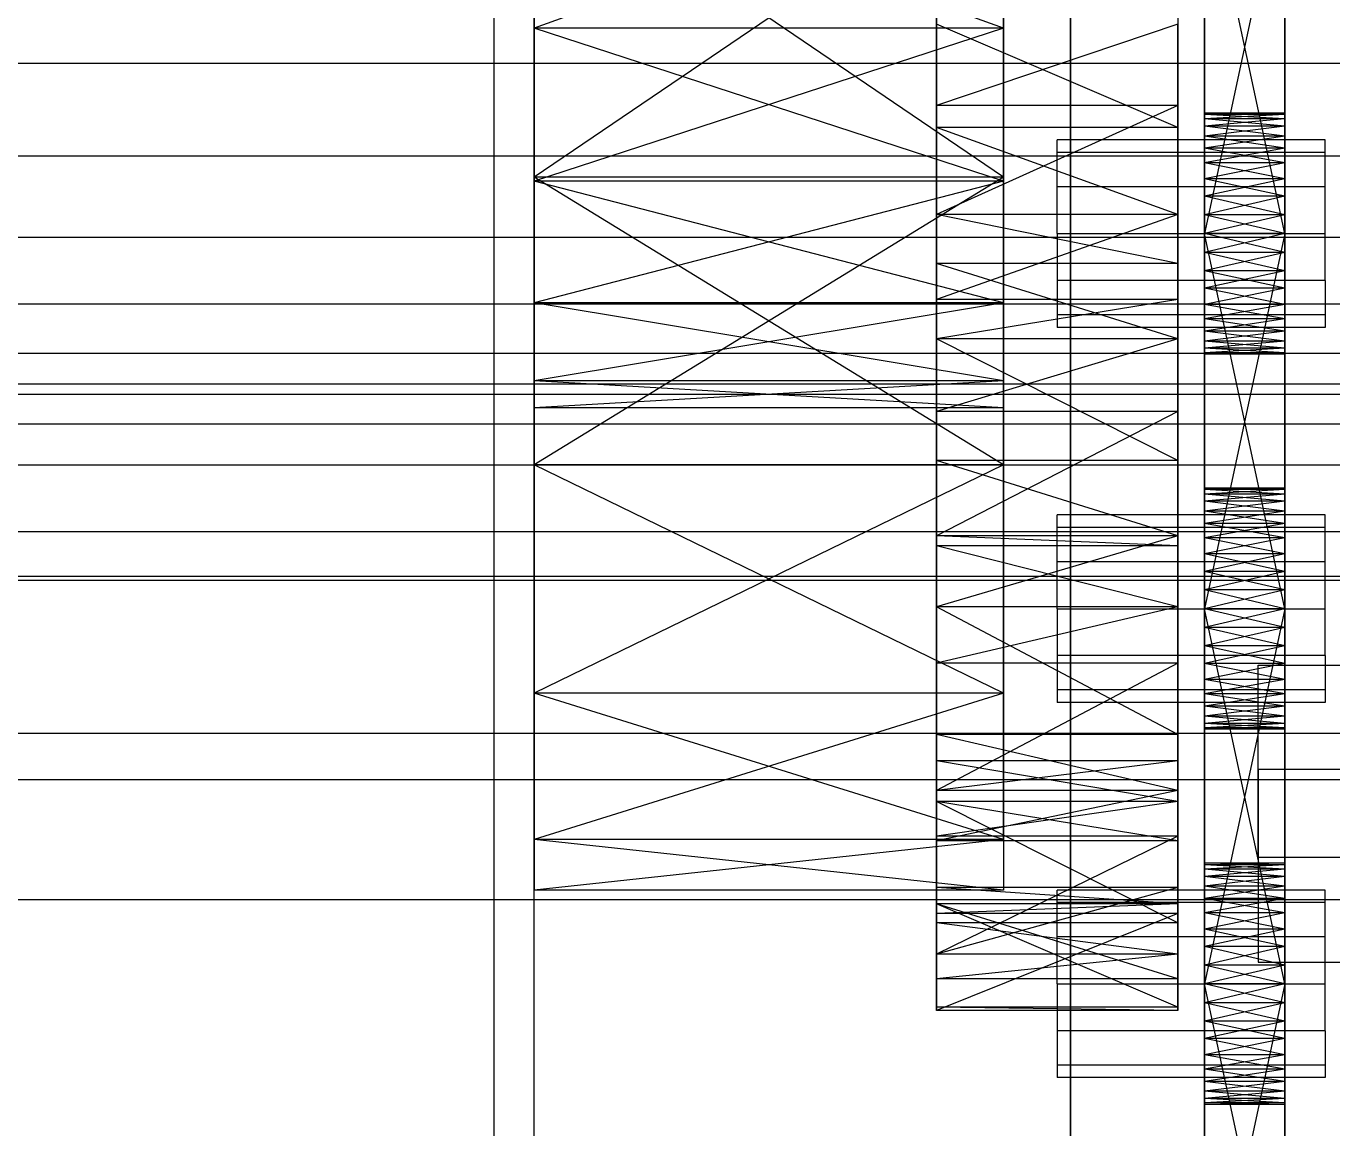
# Model space of a CAD drawing. Header units: millimetres. Extents: x -1970 to 59977, y -65068 to 6837.
# Drawn here: x 1362.1 to 1459.5, y -34448.2 to -34366 of the extents above; entities that cross this region are included whole.
import ezdxf

# ---------------------------------------------------------------- set-up
doc = ezdxf.new("R2010")
doc.units = ezdxf.units.MM
for name, color, linetype, lineweight in [('COTAS_O', 1, 'Continuous', 0), ('frontal_C03', 7, 'Continuous', 0), ('frontal_secador', 7, 'Continuous', 0)]:
    doc.layers.add(name, color=color, linetype=linetype, lineweight=lineweight)
doc.dimstyles.new('R19_100', dxfattribs={"dimtxt": 250, "dimasz": 150, "dimexe": 150, "dimexo": 80, "dimgap": 100, "dimtad": 1, "dimtih": 1, "dimtoh": 1, "dimdsep": 46, "dimcen": 0.09, "dimadec": 0, "dimazin": 0, "dimtfac": 1, "dimtdec": 4, "dimtofl": 0, "dimtmove": 0, "dimatfit": 3, "dimfxl": 1, "dimtolj": 1, "dimtzin": 0, "dimarcsym": 0})

# ---------------------------------------------------------------- blocks, each defined once
blk = doc.blocks.new('*D39')
at = {"layer": 'COTAS_O', "color": 0, "lineweight": -2, "transparency": 16777216}
for p, q in [((-1725, -34320), (-1725, -33550)), ((1725, -34320), (1725, -33550)), ((-1575, -33700), (1575, -33700))]:
    blk.add_line(p, q, dxfattribs=at)
at = {"layer": 'COTAS_O', "color": 0, "transparency": 16777216}
for points in [[(-1575, -33675), (-1575, -33725), (-1725, -33700)], [(1575, -33675), (1575, -33725), (1725, -33700)]]:
    blk.add_solid(points, dxfattribs=at)
at = {"layer": 'Defpoints', "color": 0, "transparency": 16777216}
for p in [(1725, -33700), (-1725, -34400), (1725, -34400)]:
    blk.add_point(p, dxfattribs=at)

msp = doc.modelspace()

# ---------------------------------------------------------------- linework, layer by layer
at = {"layer": 'frontal_C03'}
for p, q in [((1440, -34543.799), (1440, -34196.893)), ((1440, -34205.876), (1440, -34552.782)), ((-1500, -34395.695), (1500, -34395.695)), ((1530, -34398.773), (-1530, -34398.773)), ((1530, -34403.773), (-1530, -34403.773)), ((1500, -34407.104), (-1500, -34407.104)), ((1500, -34407.389), (-1500, -34407.389)), ((1454, -34428.075), (1454, -34413.702)), ((1454, -34413.702), (1506, -34413.702)), ((1454, -34421.498), (1454, -34413.702)), ((-1500, -34418.797), (1500, -34418.797)), ((1506, -34421.498), (1454, -34421.498)), ((1454, -34421.498), (1454, -34435.871)), ((-1500, -34422.245), (1500, -34422.245)), ((1506, -34428.075), (1454, -34428.075)), ((1454, -34428.075), (1454, -34435.871)), ((1500, -34431.228), (-1500, -34431.228)), ((1454, -34435.871), (1506, -34435.871))]:
    msp.add_line(p, q, dxfattribs=at)
at = {"layer": 'frontal_secador'}
for p, q in [((1400, -36000), (1400, -33000)), ((1397, -35940), (1397, -33075)), ((1400, -36000), (1400, -33075)), ((1400, -34600), (1400, -33075)), ((1400, -35940), (1400, -33075)), ((1400, -34650), (1400, -33075)), ((1400, -36000), (1400, -33250)), ((1430, -34389.365), (1430, -34297.639)), ((1430, -34431.527), (1430, -34297.639)), ((1448, -34297.639), (1448, -34389.365)), ((1448, -34297.639), (1448, -34431.527)), ((1400, -34308.24), (1400, -34398.76)), ((1435, -34398.76), (1435, -34308.24)), ((1400, -34340.83), (1400, -34398.76)), ((1435, -34398.76), (1435, -34340.83)), ((1430, -34389.365), (1430, -34341.142)), ((1448, -34341.142), (1448, -34389.365)), ((1450, -34384.281), (1450, -34345.481)), ((1456, -34345.481), (1456, -34384.281)), ((1450, -34347.136), (1450, -34384.281)), ((1456, -34384.281), (1456, -34347.136)), ((1450, -34384.281), (1450, -34349.414)), ((1456, -34349.414), (1456, -34384.281)), ((1450, -34381.5), (1450, -34352.092)), ((1450, -34384.281), (1450, -34352.092)), ((1456, -34352.092), (1456, -34381.5)), ((1456, -34352.092), (1456, -34384.281)), ((1400, -34353.5), (1400, -34366.17)), ((1400, -34398.76), (1400, -34353.5)), ((1400, -34353.5), (1400, -34377.294)), ((1400, -34353.5), (1400, -34377.599)), ((1400, -34426.731), (1400, -34353.5)), ((1400, -34353.5), (1400, -34386.67)), ((1435, -34353.5), (1400, -34377.294)), ((1435, -34377.294), (1400, -34353.5)), ((1435, -34353.5), (1400, -34366.17)), ((1435, -34366.17), (1400, -34353.5)), ((1435, -34366.17), (1435, -34353.5)), ((1435, -34353.5), (1435, -34398.76)), ((1435, -34377.294), (1435, -34353.5)), ((1435, -34377.599), (1435, -34353.5)), ((1435, -34353.5), (1435, -34426.731)), ((1435, -34386.67), (1435, -34353.5)), ((1450, -34353.5), (1450, -34381.5)), ((1456, -34381.5), (1450, -34353.5)), ((1456, -34353.5), (1450, -34381.5)), ((1456, -34381.5), (1456, -34353.5)), ((1430, -34361.304), (1430, -34368.807)), ((1400, -34377.599), (1400, -34366.17)), ((1400, -34398.76), (1400, -34366.17)), ((1435, -34366.17), (1400, -34366.17)), ((1435, -34366.17), (1400, -34377.599)), ((1435, -34377.599), (1400, -34366.17)), ((1430, -34365.858), (1430, -34383.732)), ((1430, -34373.576), (1430, -34365.858)), ((1430, -34389.365), (1430, -34365.858)), ((1430, -34365.858), (1430, -34371.942)), ((1430, -34365.858), (1430, -34409.361)), ((1430, -34365.858), (1430, -34431.527)), ((1448, -34365.858), (1430, -34371.942)), ((1448, -34373.576), (1430, -34365.858)), ((1435, -34366.17), (1435, -34377.599)), ((1435, -34366.17), (1435, -34398.76)), ((1448, -34383.732), (1448, -34365.858)), ((1448, -34365.858), (1448, -34373.576)), ((1448, -34365.858), (1448, -34389.365)), ((1448, -34371.942), (1448, -34365.858)), ((1448, -34409.361), (1448, -34365.858)), ((1448, -34431.527), (1448, -34365.858)), ((1480, -34368.807), (1325, -34368.807)), ((1430, -34368.807), (1325, -34368.807)), ((1430, -34368.807), (1430, -34375.723)), ((1430, -34386.411), (1430, -34371.942)), ((1430, -34371.942), (1430, -34380.075)), ((1430, -34389.365), (1430, -34371.942)), ((1448, -34371.942), (1430, -34371.942)), ((1448, -34371.942), (1430, -34380.075)), ((1448, -34371.942), (1448, -34386.411)), ((1448, -34380.075), (1448, -34371.942)), ((1448, -34371.942), (1448, -34389.365)), ((1450, -34372.611), (1450, -34372.5)), ((1456, -34372.611), (1450, -34372.5)), ((1456, -34372.5), (1450, -34372.5)), ((1456, -34372.5), (1450, -34372.611)), ((1450, -34372.611), (1450, -34373.481)), ((1450, -34372.941), (1450, -34372.611)), ((1450, -34372.611), (1450, -34375.136)), ((1456, -34372.941), (1450, -34372.611)), ((1456, -34372.611), (1450, -34372.611)), ((1456, -34372.611), (1450, -34372.941)), ((1450, -34373.481), (1450, -34372.941)), ((1456, -34373.481), (1450, -34372.941)), ((1456, -34372.941), (1450, -34372.941)), ((1456, -34372.941), (1450, -34373.481)), ((1456, -34372.611), (1456, -34372.5)), ((1456, -34373.481), (1456, -34372.611)), ((1456, -34372.611), (1456, -34372.941)), ((1456, -34375.136), (1456, -34372.611)), ((1456, -34372.941), (1456, -34373.481)), ((1430, -34373.576), (1430, -34383.732)), ((1430, -34380.075), (1430, -34373.576)), ((1448, -34380.075), (1430, -34373.576)), ((1448, -34373.576), (1430, -34373.576)), ((1448, -34383.732), (1448, -34373.576)), ((1448, -34373.576), (1448, -34380.075)), ((1450, -34373.481), (1450, -34375.136)), ((1450, -34374.219), (1450, -34373.481)), ((1450, -34377.414), (1450, -34373.481)), ((1450, -34412.281), (1450, -34373.481)), ((1456, -34374.219), (1450, -34373.481)), ((1456, -34373.481), (1450, -34373.481)), ((1456, -34373.481), (1450, -34374.219)), ((1456, -34375.136), (1456, -34373.481)), ((1456, -34373.481), (1456, -34374.219)), ((1456, -34373.481), (1456, -34377.414)), ((1456, -34373.481), (1456, -34412.281)), ((1439, -34375.438), (1439, -34374.5)), ((1459, -34374.5), (1439, -34374.5)), ((1450, -34375.136), (1450, -34374.219)), ((1456, -34375.136), (1450, -34374.219)), ((1456, -34374.219), (1450, -34374.219)), ((1456, -34374.219), (1450, -34375.136)), ((1456, -34374.219), (1456, -34375.136)), ((1459, -34375.438), (1459, -34374.5)), ((1480, -34375.723), (1325, -34375.723)), ((1430, -34375.723), (1325, -34375.723)), ((1430, -34375.723), (1430, -34381.784)), ((1439, -34378), (1439, -34375.438)), ((1459, -34375.438), (1439, -34375.438)), ((1450, -34375.136), (1450, -34377.414)), ((1450, -34376.21), (1450, -34375.136)), ((1450, -34375.136), (1450, -34380.092)), ((1450, -34375.136), (1450, -34412.281)), ((1456, -34376.21), (1450, -34375.136)), ((1456, -34375.136), (1450, -34375.136)), ((1456, -34375.136), (1450, -34376.21)), ((1456, -34377.414), (1456, -34375.136)), ((1456, -34375.136), (1456, -34376.21)), ((1456, -34380.092), (1456, -34375.136)), ((1456, -34412.281), (1456, -34375.136)), ((1459, -34378), (1459, -34375.438)), ((1450, -34377.414), (1450, -34376.21)), ((1456, -34377.414), (1450, -34376.21)), ((1456, -34376.21), (1450, -34376.21)), ((1456, -34376.21), (1450, -34377.414)), ((1456, -34376.21), (1456, -34377.414)), ((1400, -34377.294), (1400, -34398.76)), ((1435, -34377.294), (1400, -34377.294)), ((1435, -34377.294), (1400, -34398.76)), ((1435, -34398.76), (1400, -34377.294)), ((1400, -34386.67), (1400, -34377.599)), ((1400, -34398.76), (1400, -34377.599)), ((1435, -34377.599), (1400, -34377.599)), ((1435, -34377.599), (1400, -34386.67)), ((1435, -34386.67), (1400, -34377.599)), ((1435, -34398.76), (1435, -34377.294)), ((1435, -34377.599), (1435, -34386.67)), ((1435, -34377.599), (1435, -34398.76)), ((1450, -34377.414), (1450, -34380.092)), ((1450, -34378.719), (1450, -34377.414)), ((1450, -34412.281), (1450, -34377.414)), ((1456, -34378.719), (1450, -34377.414)), ((1456, -34377.414), (1450, -34377.414)), ((1456, -34377.414), (1450, -34378.719)), ((1456, -34380.092), (1456, -34377.414)), ((1456, -34377.414), (1456, -34378.719)), ((1456, -34377.414), (1456, -34412.281)), ((1439, -34381.5), (1439, -34378)), ((1459, -34378), (1439, -34378)), ((1450, -34380.092), (1450, -34378.719)), ((1456, -34380.092), (1450, -34378.719)), ((1456, -34378.719), (1450, -34378.719)), ((1456, -34378.719), (1450, -34380.092)), ((1456, -34378.719), (1456, -34380.092)), ((1459, -34381.5), (1459, -34378)), ((1430, -34380.075), (1430, -34386.411)), ((1430, -34383.732), (1430, -34380.075)), ((1448, -34380.075), (1430, -34380.075)), ((1448, -34380.075), (1430, -34386.411)), ((1448, -34383.732), (1430, -34380.075)), ((1448, -34386.411), (1448, -34380.075)), ((1448, -34380.075), (1448, -34383.732)), ((1450, -34409.5), (1450, -34380.092)), ((1450, -34380.092), (1450, -34381.5)), ((1450, -34412.281), (1450, -34380.092)), ((1456, -34381.5), (1450, -34380.092)), ((1456, -34380.092), (1450, -34380.092)), ((1456, -34380.092), (1450, -34381.5)), ((1456, -34380.092), (1456, -34409.5)), ((1456, -34381.5), (1456, -34380.092)), ((1456, -34380.092), (1456, -34412.281)), ((1480, -34381.784), (1325, -34381.784)), ((1430, -34381.784), (1325, -34381.784)), ((1430, -34381.784), (1430, -34386.759)), ((1439, -34381.5), (1439, -34385)), ((1439, -34381.5), (1459, -34381.5)), ((1450, -34381.5), (1450, -34409.5)), ((1456, -34409.5), (1450, -34381.5)), ((1456, -34381.5), (1450, -34381.5)), ((1456, -34381.5), (1450, -34409.5)), ((1450, -34384.281), (1450, -34381.5)), ((1450, -34381.5), (1450, -34382.908)), ((1456, -34381.5), (1450, -34382.908)), ((1456, -34382.908), (1450, -34381.5)), ((1456, -34409.5), (1456, -34381.5)), ((1456, -34381.5), (1456, -34384.281)), ((1456, -34382.908), (1456, -34381.5)), ((1459, -34385), (1459, -34381.5)), ((1430, -34389.365), (1430, -34383.732)), ((1448, -34389.365), (1430, -34383.732)), ((1448, -34383.732), (1430, -34383.732)), ((1448, -34383.732), (1448, -34389.365)), ((1450, -34382.908), (1450, -34384.281)), ((1456, -34382.908), (1450, -34382.908)), ((1456, -34382.908), (1450, -34384.281)), ((1456, -34384.281), (1450, -34382.908)), ((1456, -34384.281), (1456, -34382.908)), ((1450, -34386.79), (1450, -34384.281)), ((1450, -34384.281), (1450, -34385.586)), ((1450, -34388.781), (1450, -34384.281)), ((1450, -34390.5), (1450, -34384.281)), ((1456, -34384.281), (1450, -34384.281)), ((1456, -34384.281), (1450, -34385.586)), ((1456, -34385.586), (1450, -34384.281)), ((1456, -34384.281), (1456, -34386.79)), ((1456, -34385.586), (1456, -34384.281)), ((1456, -34384.281), (1456, -34388.781)), ((1456, -34384.281), (1456, -34390.5)), ((1439, -34385), (1439, -34387.562)), ((1459, -34385), (1439, -34385)), ((1450, -34385.586), (1450, -34386.79)), ((1456, -34385.586), (1450, -34385.586)), ((1456, -34385.586), (1450, -34386.79)), ((1456, -34386.79), (1450, -34385.586)), ((1456, -34386.79), (1456, -34385.586)), ((1459, -34385), (1459, -34387.562)), ((1400, -34426.731), (1400, -34386.67)), ((1400, -34392.493), (1400, -34386.67)), ((1400, -34398.76), (1400, -34386.67)), ((1435, -34386.67), (1400, -34386.67)), ((1435, -34386.67), (1400, -34392.493)), ((1435, -34392.493), (1400, -34386.67)), ((1430, -34386.411), (1430, -34389.365)), ((1448, -34386.411), (1430, -34386.411)), ((1448, -34386.411), (1430, -34389.365)), ((1435, -34386.67), (1435, -34426.731)), ((1435, -34386.67), (1435, -34392.493)), ((1435, -34386.67), (1435, -34398.76)), ((1448, -34389.365), (1448, -34386.411)), ((1480, -34386.759), (1325, -34386.759)), ((1430, -34386.759), (1325, -34386.759)), ((1430, -34386.759), (1430, -34390.455)), ((1439, -34387.562), (1439, -34388.5)), ((1459, -34387.562), (1439, -34387.562)), ((1450, -34388.781), (1450, -34386.79)), ((1450, -34386.79), (1450, -34387.864)), ((1456, -34386.79), (1450, -34386.79)), ((1456, -34386.79), (1450, -34387.864)), ((1456, -34387.864), (1450, -34386.79)), ((1456, -34386.79), (1456, -34388.781)), ((1456, -34387.864), (1456, -34386.79)), ((1459, -34387.562), (1459, -34388.5)), ((1459, -34388.5), (1439, -34388.5)), ((1450, -34387.864), (1450, -34388.781)), ((1456, -34387.864), (1450, -34387.864)), ((1456, -34387.864), (1450, -34388.781)), ((1456, -34388.781), (1450, -34387.864)), ((1456, -34388.781), (1456, -34387.864)), ((1430, -34389.365), (1430, -34404.806)), ((1430, -34398.435), (1430, -34389.365)), ((1430, -34409.361), (1430, -34389.365)), ((1430, -34389.365), (1430, -34394.777)), ((1430, -34423.89), (1430, -34389.365)), ((1430, -34431.527), (1430, -34389.365)), ((1448, -34389.365), (1430, -34389.365)), ((1448, -34389.365), (1430, -34394.777)), ((1448, -34398.435), (1430, -34389.365)), ((1448, -34404.806), (1448, -34389.365)), ((1448, -34389.365), (1448, -34398.435)), ((1448, -34389.365), (1448, -34409.361)), ((1448, -34394.777), (1448, -34389.365)), ((1448, -34389.365), (1448, -34423.89)), ((1448, -34389.365), (1448, -34431.527)), ((1450, -34390.059), (1450, -34388.781)), ((1450, -34388.781), (1450, -34389.519)), ((1450, -34390.5), (1450, -34388.781)), ((1456, -34388.781), (1450, -34388.781)), ((1456, -34388.781), (1450, -34389.519)), ((1456, -34389.519), (1450, -34388.781)), ((1450, -34389.519), (1450, -34390.059)), ((1456, -34389.519), (1450, -34389.519)), ((1456, -34389.519), (1450, -34390.059)), ((1456, -34390.059), (1450, -34389.519)), ((1456, -34388.781), (1456, -34390.059)), ((1456, -34389.519), (1456, -34388.781)), ((1456, -34388.781), (1456, -34390.5)), ((1456, -34390.059), (1456, -34389.519)), ((1480, -34390.455), (1325, -34390.455)), ((1430, -34390.455), (1325, -34390.455)), ((1430, -34390.455), (1430, -34392.731)), ((1450, -34390.5), (1450, -34390.059)), ((1450, -34390.059), (1450, -34390.389)), ((1456, -34390.059), (1450, -34390.059)), ((1456, -34390.059), (1450, -34390.389)), ((1456, -34390.389), (1450, -34390.059)), ((1450, -34390.389), (1450, -34390.5)), ((1456, -34390.389), (1450, -34390.389)), ((1456, -34390.389), (1450, -34390.5)), ((1456, -34390.5), (1450, -34390.389)), ((1456, -34390.5), (1450, -34390.5)), ((1456, -34390.059), (1456, -34390.5)), ((1456, -34390.389), (1456, -34390.059)), ((1456, -34390.5), (1456, -34390.389)), ((1400, -34426.731), (1400, -34392.493)), ((1400, -34394.5), (1400, -34392.493)), ((1435, -34392.493), (1400, -34392.493)), ((1435, -34392.493), (1400, -34394.5)), ((1435, -34394.5), (1400, -34392.493)), ((1435, -34392.493), (1435, -34426.731)), ((1435, -34392.493), (1435, -34394.5)), ((1480, -34392.731), (1325, -34392.731)), ((1430, -34392.731), (1325, -34392.731)), ((1480, -34393.5), (1325, -34393.5)), ((1430, -34393.5), (1325, -34393.5)), ((1430, -34392.731), (1430, -34393.5)), ((1400, -34426.731), (1400, -34394.5)), ((1435, -34394.5), (1400, -34394.5)), ((1430, -34409.353), (1430, -34394.777)), ((1430, -34394.777), (1430, -34404.05)), ((1430, -34409.361), (1430, -34394.777)), ((1448, -34394.777), (1430, -34394.777)), ((1448, -34394.777), (1430, -34404.05)), ((1435, -34394.5), (1435, -34426.731)), ((1448, -34394.777), (1448, -34409.353)), ((1448, -34404.05), (1448, -34394.777)), ((1448, -34394.777), (1448, -34409.361)), ((1400, -34426.731), (1400, -34398.76)), ((1400, -34398.76), (1400, -34415.794)), ((1435, -34398.76), (1400, -34398.76)), ((1435, -34398.76), (1400, -34415.794)), ((1435, -34415.794), (1400, -34398.76)), ((1430, -34398.435), (1430, -34404.806)), ((1430, -34404.05), (1430, -34398.435)), ((1448, -34404.05), (1430, -34398.435)), ((1448, -34398.435), (1430, -34398.435)), ((1435, -34398.76), (1435, -34426.731)), ((1435, -34415.794), (1435, -34398.76)), ((1448, -34404.806), (1448, -34398.435)), ((1448, -34398.435), (1448, -34404.05)), ((1450, -34400.611), (1450, -34400.5)), ((1456, -34400.611), (1450, -34400.5)), ((1456, -34400.5), (1450, -34400.5)), ((1456, -34400.5), (1450, -34400.611)), ((1450, -34400.611), (1450, -34401.481)), ((1450, -34400.941), (1450, -34400.611)), ((1450, -34400.611), (1450, -34403.136)), ((1456, -34400.941), (1450, -34400.611)), ((1456, -34400.611), (1450, -34400.611)), ((1456, -34400.611), (1450, -34400.941)), ((1450, -34401.481), (1450, -34400.941)), ((1456, -34401.481), (1450, -34400.941)), ((1456, -34400.941), (1450, -34400.941)), ((1456, -34400.941), (1450, -34401.481)), ((1456, -34400.611), (1456, -34400.5)), ((1456, -34401.481), (1456, -34400.611)), ((1456, -34400.611), (1456, -34400.941)), ((1456, -34403.136), (1456, -34400.611)), ((1456, -34400.941), (1456, -34401.481)), ((1450, -34401.481), (1450, -34403.136)), ((1450, -34402.219), (1450, -34401.481)), ((1450, -34405.414), (1450, -34401.481)), ((1450, -34440.281), (1450, -34401.481)), ((1456, -34402.219), (1450, -34401.481)), ((1456, -34401.481), (1450, -34401.481)), ((1456, -34401.481), (1450, -34402.219)), ((1450, -34403.136), (1450, -34402.219)), ((1456, -34403.136), (1450, -34402.219)), ((1456, -34402.219), (1450, -34402.219)), ((1456, -34402.219), (1450, -34403.136)), ((1456, -34403.136), (1456, -34401.481)), ((1456, -34401.481), (1456, -34402.219)), ((1456, -34401.481), (1456, -34405.414)), ((1456, -34401.481), (1456, -34440.281)), ((1456, -34402.219), (1456, -34403.136)), ((1439, -34403.438), (1439, -34402.5)), ((1459, -34402.5), (1439, -34402.5)), ((1450, -34403.136), (1450, -34405.414)), ((1450, -34404.21), (1450, -34403.136)), ((1450, -34403.136), (1450, -34408.092)), ((1450, -34403.136), (1450, -34440.281)), ((1456, -34404.21), (1450, -34403.136)), ((1456, -34403.136), (1450, -34403.136)), ((1456, -34403.136), (1450, -34404.21)), ((1456, -34405.414), (1456, -34403.136)), ((1456, -34403.136), (1456, -34404.21)), ((1456, -34408.092), (1456, -34403.136)), ((1456, -34440.281), (1456, -34403.136)), ((1459, -34403.438), (1459, -34402.5)), ((1430, -34404.05), (1430, -34409.353)), ((1430, -34404.806), (1430, -34404.05)), ((1448, -34404.05), (1430, -34404.05)), ((1448, -34404.05), (1430, -34409.353)), ((1448, -34404.806), (1430, -34404.05)), ((1439, -34406), (1439, -34403.438)), ((1459, -34403.438), (1439, -34403.438)), ((1448, -34409.353), (1448, -34404.05)), ((1448, -34404.05), (1448, -34404.806)), ((1450, -34405.414), (1450, -34404.21)), ((1456, -34405.414), (1450, -34404.21)), ((1456, -34404.21), (1450, -34404.21)), ((1456, -34404.21), (1450, -34405.414)), ((1456, -34404.21), (1456, -34405.414)), ((1459, -34406), (1459, -34403.438)), ((1430, -34409.361), (1430, -34404.806)), ((1448, -34409.361), (1430, -34404.806)), ((1448, -34404.806), (1430, -34404.806)), ((1448, -34404.806), (1448, -34409.361)), ((1439, -34409.5), (1439, -34406)), ((1459, -34406), (1439, -34406)), ((1450, -34405.414), (1450, -34408.092)), ((1450, -34406.719), (1450, -34405.414)), ((1450, -34440.281), (1450, -34405.414)), ((1456, -34406.719), (1450, -34405.414)), ((1456, -34405.414), (1450, -34405.414)), ((1456, -34405.414), (1450, -34406.719)), ((1456, -34408.092), (1456, -34405.414)), ((1456, -34405.414), (1456, -34406.719)), ((1456, -34405.414), (1456, -34440.281)), ((1459, -34409.5), (1459, -34406)), ((1450, -34408.092), (1450, -34406.719)), ((1456, -34408.092), (1450, -34406.719)), ((1456, -34406.719), (1450, -34406.719)), ((1456, -34406.719), (1450, -34408.092)), ((1456, -34406.719), (1456, -34408.092)), ((1450, -34437.5), (1450, -34408.092)), ((1450, -34408.092), (1450, -34409.5)), ((1450, -34440.281), (1450, -34408.092)), ((1456, -34409.5), (1450, -34408.092)), ((1456, -34408.092), (1450, -34408.092)), ((1456, -34408.092), (1450, -34409.5)), ((1456, -34408.092), (1456, -34437.5)), ((1456, -34409.5), (1456, -34408.092)), ((1456, -34408.092), (1456, -34440.281)), ((1448, -34409.353), (1430, -34409.353)), ((1448, -34409.353), (1430, -34409.361)), ((1430, -34409.361), (1430, -34420.859)), ((1430, -34418.895), (1430, -34409.361)), ((1430, -34423.89), (1430, -34409.361)), ((1430, -34409.361), (1430, -34413.572)), ((1430, -34409.361), (1430, -34431.527)), ((1448, -34409.361), (1430, -34409.361)), ((1448, -34409.361), (1430, -34413.572)), ((1448, -34418.895), (1430, -34409.361)), ((1439, -34409.5), (1439, -34413)), ((1439, -34409.5), (1459, -34409.5)), ((1448, -34420.859), (1448, -34409.361)), ((1448, -34409.361), (1448, -34418.895)), ((1448, -34409.361), (1448, -34423.89)), ((1448, -34413.572), (1448, -34409.361)), ((1448, -34431.527), (1448, -34409.361)), ((1450, -34409.5), (1450, -34437.5)), ((1456, -34437.5), (1450, -34409.5)), ((1456, -34409.5), (1450, -34409.5)), ((1456, -34409.5), (1450, -34437.5)), ((1450, -34412.281), (1450, -34409.5)), ((1450, -34409.5), (1450, -34410.908)), ((1456, -34409.5), (1450, -34410.908)), ((1456, -34410.908), (1450, -34409.5)), ((1456, -34437.5), (1456, -34409.5)), ((1456, -34409.5), (1456, -34412.281)), ((1456, -34410.908), (1456, -34409.5)), ((1459, -34413), (1459, -34409.5)), ((1450, -34410.908), (1450, -34412.281)), ((1456, -34410.908), (1450, -34410.908)), ((1456, -34410.908), (1450, -34412.281)), ((1456, -34412.281), (1450, -34410.908)), ((1456, -34412.281), (1456, -34410.908)), ((1439, -34413), (1439, -34415.562)), ((1459, -34413), (1439, -34413)), ((1450, -34414.79), (1450, -34412.281)), ((1450, -34412.281), (1450, -34413.586)), ((1450, -34416.781), (1450, -34412.281)), ((1450, -34418.5), (1450, -34412.281)), ((1456, -34412.281), (1450, -34412.281)), ((1456, -34412.281), (1450, -34413.586)), ((1456, -34413.586), (1450, -34412.281)), ((1456, -34412.281), (1456, -34414.79)), ((1456, -34413.586), (1456, -34412.281)), ((1456, -34412.281), (1456, -34416.781)), ((1456, -34412.281), (1456, -34418.5)), ((1459, -34413), (1459, -34415.562)), ((1430, -34426.827), (1430, -34413.572)), ((1430, -34413.572), (1430, -34423.075)), ((1430, -34423.89), (1430, -34413.572)), ((1448, -34413.572), (1430, -34413.572)), ((1448, -34413.572), (1430, -34423.075)), ((1448, -34413.572), (1448, -34426.827)), ((1448, -34423.075), (1448, -34413.572)), ((1448, -34413.572), (1448, -34423.89)), ((1450, -34413.586), (1450, -34414.79)), ((1456, -34413.586), (1450, -34413.586)), ((1456, -34413.586), (1450, -34414.79)), ((1456, -34414.79), (1450, -34413.586)), ((1456, -34414.79), (1456, -34413.586)), ((1450, -34416.781), (1450, -34414.79)), ((1450, -34414.79), (1450, -34415.864)), ((1456, -34414.79), (1450, -34414.79)), ((1456, -34414.79), (1450, -34415.864)), ((1456, -34415.864), (1450, -34414.79)), ((1456, -34414.79), (1456, -34416.781)), ((1456, -34415.864), (1456, -34414.79)), ((1400, -34415.794), (1400, -34426.731)), ((1435, -34415.794), (1400, -34415.794)), ((1435, -34415.794), (1400, -34426.731)), ((1435, -34426.731), (1400, -34415.794)), ((1435, -34426.731), (1435, -34415.794)), ((1439, -34415.562), (1439, -34416.5)), ((1459, -34415.562), (1439, -34415.562)), ((1450, -34415.864), (1450, -34416.781)), ((1456, -34415.864), (1450, -34415.864)), ((1456, -34415.864), (1450, -34416.781)), ((1456, -34416.781), (1450, -34415.864)), ((1456, -34416.781), (1456, -34415.864)), ((1459, -34415.562), (1459, -34416.5)), ((1459, -34416.5), (1439, -34416.5)), ((1450, -34418.059), (1450, -34416.781)), ((1450, -34416.781), (1450, -34417.519)), ((1450, -34418.5), (1450, -34416.781)), ((1456, -34416.781), (1450, -34416.781)), ((1456, -34416.781), (1450, -34417.519)), ((1456, -34417.519), (1450, -34416.781)), ((1456, -34416.781), (1456, -34418.059)), ((1456, -34417.519), (1456, -34416.781)), ((1456, -34416.781), (1456, -34418.5)), ((1450, -34417.519), (1450, -34418.059)), ((1456, -34417.519), (1450, -34417.519)), ((1456, -34417.519), (1450, -34418.059)), ((1456, -34418.059), (1450, -34417.519)), ((1456, -34418.059), (1456, -34417.519)), ((1450, -34418.5), (1450, -34418.059)), ((1450, -34418.059), (1450, -34418.389)), ((1456, -34418.059), (1450, -34418.059)), ((1456, -34418.059), (1450, -34418.389)), ((1456, -34418.389), (1450, -34418.059)), ((1450, -34418.389), (1450, -34418.5)), ((1456, -34418.389), (1450, -34418.389)), ((1456, -34418.389), (1450, -34418.5)), ((1456, -34418.5), (1450, -34418.389)), ((1456, -34418.5), (1450, -34418.5)), ((1456, -34418.059), (1456, -34418.5)), ((1456, -34418.389), (1456, -34418.059)), ((1456, -34418.5), (1456, -34418.389)), ((1430, -34418.895), (1430, -34420.859)), ((1430, -34423.075), (1430, -34418.895)), ((1448, -34423.075), (1430, -34418.895)), ((1448, -34418.895), (1430, -34418.895)), ((1448, -34420.859), (1448, -34418.895)), ((1448, -34418.895), (1448, -34423.075)), ((1430, -34420.859), (1430, -34423.075)), ((1430, -34423.89), (1430, -34420.859)), ((1448, -34423.89), (1430, -34420.859)), ((1448, -34420.859), (1430, -34420.859)), ((1448, -34420.859), (1430, -34423.075)), ((1448, -34423.075), (1448, -34420.859)), ((1448, -34420.859), (1448, -34423.89)), ((1430, -34423.075), (1430, -34426.827)), ((1448, -34423.075), (1430, -34423.075)), ((1448, -34423.075), (1430, -34426.827)), ((1448, -34426.827), (1448, -34423.075)), ((1430, -34426.827), (1430, -34423.89)), ((1430, -34423.89), (1430, -34430.317)), ((1430, -34432.954), (1430, -34423.89)), ((1430, -34431.527), (1430, -34423.89)), ((1430, -34423.89), (1430, -34426.486)), ((1448, -34426.827), (1430, -34423.89)), ((1448, -34423.89), (1430, -34423.89)), ((1448, -34423.89), (1430, -34426.486)), ((1448, -34432.954), (1430, -34423.89)), ((1448, -34423.89), (1448, -34426.827)), ((1448, -34430.317), (1448, -34423.89)), ((1448, -34423.89), (1448, -34432.954)), ((1448, -34423.89), (1448, -34431.527)), ((1448, -34426.486), (1448, -34423.89)), ((1430, -34437.124), (1430, -34426.486)), ((1430, -34426.486), (1430, -34435.291)), ((1430, -34431.527), (1430, -34426.486)), ((1448, -34426.486), (1430, -34426.486)), ((1448, -34426.486), (1430, -34435.291)), ((1448, -34426.486), (1448, -34437.124)), ((1448, -34435.291), (1448, -34426.486)), ((1448, -34426.486), (1448, -34431.527)), ((1400, -34426.731), (1400, -34430.5)), ((1435, -34426.731), (1400, -34426.731)), ((1435, -34426.731), (1400, -34430.5)), ((1435, -34430.5), (1400, -34426.731)), ((1448, -34426.827), (1430, -34426.827)), ((1435, -34426.731), (1435, -34430.5)), ((1450, -34428.611), (1450, -34428.5)), ((1456, -34428.611), (1450, -34428.5)), ((1456, -34428.5), (1450, -34428.5)), ((1456, -34428.5), (1450, -34428.611)), ((1456, -34428.611), (1456, -34428.5)), ((1450, -34428.611), (1450, -34429.481)), ((1450, -34428.941), (1450, -34428.611)), ((1450, -34428.611), (1450, -34431.136)), ((1456, -34428.941), (1450, -34428.611)), ((1456, -34428.611), (1450, -34428.611)), ((1456, -34428.611), (1450, -34428.941)), ((1450, -34429.481), (1450, -34428.941)), ((1456, -34429.481), (1450, -34428.941)), ((1456, -34428.941), (1450, -34428.941)), ((1456, -34428.941), (1450, -34429.481)), ((1450, -34429.481), (1450, -34431.136)), ((1450, -34430.219), (1450, -34429.481)), ((1450, -34433.414), (1450, -34429.481)), ((1450, -34468.281), (1450, -34429.481)), ((1456, -34430.219), (1450, -34429.481)), ((1456, -34429.481), (1450, -34429.481)), ((1456, -34429.481), (1450, -34430.219)), ((1456, -34429.481), (1456, -34428.611)), ((1456, -34428.611), (1456, -34428.941)), ((1456, -34431.136), (1456, -34428.611)), ((1456, -34428.941), (1456, -34429.481)), ((1456, -34431.136), (1456, -34429.481)), ((1456, -34429.481), (1456, -34430.219)), ((1456, -34429.481), (1456, -34433.414)), ((1456, -34429.481), (1456, -34468.281)), ((1435, -34430.5), (1400, -34430.5)), ((1430, -34432.954), (1430, -34430.317)), ((1430, -34430.317), (1430, -34435.291)), ((1430, -34431.527), (1430, -34430.317)), ((1448, -34431.527), (1430, -34430.317)), ((1448, -34430.317), (1430, -34430.317)), ((1448, -34430.317), (1430, -34435.291)), ((1439, -34431.438), (1439, -34430.5)), ((1459, -34430.5), (1439, -34430.5)), ((1448, -34430.317), (1448, -34432.954)), ((1448, -34435.291), (1448, -34430.317)), ((1448, -34430.317), (1448, -34431.527)), ((1450, -34431.136), (1450, -34430.219)), ((1456, -34431.136), (1450, -34430.219)), ((1456, -34430.219), (1450, -34430.219)), ((1456, -34430.219), (1450, -34431.136)), ((1456, -34430.219), (1456, -34431.136)), ((1459, -34431.438), (1459, -34430.5)), ((1439, -34434), (1439, -34431.438)), ((1459, -34431.438), (1439, -34431.438)), ((1450, -34431.136), (1450, -34433.414)), ((1450, -34432.21), (1450, -34431.136)), ((1450, -34431.136), (1450, -34436.092)), ((1450, -34431.136), (1450, -34468.281)), ((1456, -34432.21), (1450, -34431.136)), ((1456, -34431.136), (1450, -34431.136)), ((1456, -34431.136), (1450, -34432.21)), ((1456, -34433.414), (1456, -34431.136)), ((1456, -34431.136), (1456, -34432.21)), ((1456, -34436.092), (1456, -34431.136)), ((1456, -34468.281), (1456, -34431.136)), ((1459, -34434), (1459, -34431.438)), ((1430, -34437.124), (1430, -34431.527)), ((1430, -34431.527), (1430, -34432.256)), ((1430, -34439.235), (1430, -34431.527)), ((1448, -34437.124), (1430, -34431.527)), ((1448, -34431.527), (1430, -34431.527)), ((1448, -34431.527), (1430, -34432.256)), ((1448, -34439.235), (1430, -34431.527)), ((1430, -34439.235), (1430, -34432.256)), ((1430, -34432.256), (1430, -34439.5)), ((1448, -34432.256), (1430, -34432.256)), ((1448, -34432.256), (1430, -34439.5)), ((1448, -34431.527), (1448, -34437.124)), ((1448, -34432.256), (1448, -34431.527)), ((1448, -34431.527), (1448, -34439.235)), ((1448, -34432.256), (1448, -34439.235)), ((1448, -34439.5), (1448, -34432.256)), ((1450, -34433.414), (1450, -34432.21)), ((1456, -34433.414), (1450, -34432.21)), ((1456, -34432.21), (1450, -34432.21)), ((1456, -34432.21), (1450, -34433.414)), ((1456, -34432.21), (1456, -34433.414)), ((1430, -34435.291), (1430, -34432.954)), ((1448, -34435.291), (1430, -34432.954)), ((1448, -34432.954), (1430, -34432.954)), ((1448, -34432.954), (1448, -34435.291)), ((1450, -34433.414), (1450, -34436.092)), ((1450, -34434.719), (1450, -34433.414)), ((1450, -34468.281), (1450, -34433.414)), ((1456, -34434.719), (1450, -34433.414)), ((1456, -34433.414), (1450, -34433.414)), ((1456, -34433.414), (1450, -34434.719)), ((1456, -34436.092), (1456, -34433.414)), ((1456, -34433.414), (1456, -34434.719)), ((1456, -34433.414), (1456, -34468.281)), ((1439, -34437.5), (1439, -34434)), ((1459, -34434), (1439, -34434)), ((1459, -34437.5), (1459, -34434)), ((1430, -34435.291), (1430, -34437.124)), ((1448, -34435.291), (1430, -34435.291)), ((1448, -34435.291), (1430, -34437.124)), ((1448, -34437.124), (1448, -34435.291)), ((1450, -34436.092), (1450, -34434.719)), ((1456, -34436.092), (1450, -34434.719)), ((1456, -34434.719), (1450, -34434.719)), ((1456, -34434.719), (1450, -34436.092)), ((1456, -34434.719), (1456, -34436.092)), ((1450, -34465.5), (1450, -34436.092)), ((1450, -34436.092), (1450, -34437.5)), ((1450, -34468.281), (1450, -34436.092)), ((1456, -34437.5), (1450, -34436.092)), ((1456, -34436.092), (1450, -34436.092)), ((1456, -34436.092), (1450, -34437.5)), ((1456, -34436.092), (1456, -34465.5)), ((1456, -34437.5), (1456, -34436.092)), ((1456, -34436.092), (1456, -34468.281)), ((1448, -34437.124), (1430, -34437.124)), ((1439, -34437.5), (1439, -34441)), ((1439, -34437.5), (1459, -34437.5)), ((1450, -34437.5), (1450, -34465.5)), ((1456, -34465.5), (1450, -34437.5)), ((1456, -34437.5), (1450, -34437.5)), ((1456, -34437.5), (1450, -34465.5)), ((1450, -34440.281), (1450, -34437.5)), ((1450, -34437.5), (1450, -34438.908)), ((1456, -34437.5), (1450, -34438.908)), ((1456, -34438.908), (1450, -34437.5)), ((1456, -34465.5), (1456, -34437.5)), ((1456, -34437.5), (1456, -34440.281)), ((1456, -34438.908), (1456, -34437.5)), ((1459, -34441), (1459, -34437.5)), ((1430, -34439.5), (1430, -34439.235)), ((1448, -34439.5), (1430, -34439.235)), ((1448, -34439.235), (1430, -34439.235)), ((1448, -34439.235), (1448, -34439.5)), ((1450, -34438.908), (1450, -34440.281)), ((1456, -34438.908), (1450, -34438.908)), ((1456, -34438.908), (1450, -34440.281)), ((1456, -34440.281), (1450, -34438.908)), ((1456, -34440.281), (1456, -34438.908)), ((1448, -34439.5), (1430, -34439.5)), ((1439, -34441), (1439, -34443.562)), ((1459, -34441), (1439, -34441)), ((1450, -34442.79), (1450, -34440.281)), ((1450, -34440.281), (1450, -34441.586)), ((1450, -34444.781), (1450, -34440.281)), ((1450, -34446.5), (1450, -34440.281)), ((1456, -34440.281), (1450, -34440.281)), ((1456, -34440.281), (1450, -34441.586)), ((1456, -34441.586), (1450, -34440.281)), ((1456, -34440.281), (1456, -34442.79)), ((1456, -34441.586), (1456, -34440.281)), ((1456, -34440.281), (1456, -34444.781)), ((1456, -34440.281), (1456, -34446.5)), ((1459, -34441), (1459, -34443.562)), ((1450, -34441.586), (1450, -34442.79)), ((1456, -34441.586), (1450, -34441.586)), ((1456, -34441.586), (1450, -34442.79)), ((1456, -34442.79), (1450, -34441.586)), ((1456, -34442.79), (1456, -34441.586)), ((1450, -34444.781), (1450, -34442.79)), ((1450, -34442.79), (1450, -34443.864)), ((1456, -34442.79), (1450, -34442.79)), ((1456, -34442.79), (1450, -34443.864)), ((1456, -34443.864), (1450, -34442.79)), ((1456, -34442.79), (1456, -34444.781)), ((1456, -34443.864), (1456, -34442.79)), ((1439, -34443.562), (1439, -34444.5)), ((1459, -34443.562), (1439, -34443.562)), ((1450, -34443.864), (1450, -34444.781)), ((1456, -34443.864), (1450, -34443.864)), ((1456, -34443.864), (1450, -34444.781)), ((1456, -34444.781), (1450, -34443.864)), ((1456, -34444.781), (1456, -34443.864)), ((1459, -34443.562), (1459, -34444.5)), ((1459, -34444.5), (1439, -34444.5)), ((1450, -34446.059), (1450, -34444.781)), ((1450, -34444.781), (1450, -34445.519)), ((1450, -34446.5), (1450, -34444.781)), ((1456, -34444.781), (1450, -34444.781)), ((1456, -34444.781), (1450, -34445.519)), ((1456, -34445.519), (1450, -34444.781)), ((1456, -34444.781), (1456, -34446.059)), ((1456, -34445.519), (1456, -34444.781)), ((1456, -34444.781), (1456, -34446.5)), ((1450, -34445.519), (1450, -34446.059)), ((1456, -34445.519), (1450, -34445.519)), ((1456, -34445.519), (1450, -34446.059)), ((1456, -34446.059), (1450, -34445.519)), ((1450, -34446.5), (1450, -34446.059)), ((1450, -34446.059), (1450, -34446.389)), ((1456, -34446.059), (1450, -34446.059)), ((1456, -34446.059), (1450, -34446.389)), ((1456, -34446.389), (1450, -34446.059)), ((1456, -34446.059), (1456, -34445.519)), ((1456, -34446.059), (1456, -34446.5)), ((1456, -34446.389), (1456, -34446.059)), ((1450, -34446.389), (1450, -34446.5)), ((1456, -34446.389), (1450, -34446.389)), ((1456, -34446.389), (1450, -34446.5)), ((1456, -34446.5), (1450, -34446.389)), ((1456, -34446.5), (1450, -34446.5)), ((1456, -34446.5), (1456, -34446.389))]:
    msp.add_line(p, q, dxfattribs=at)

# ---------------------------------------------------------------- dimensions: what is measured, and where the dimension line sits
at = {"layer": 'COTAS_O'}
dim = msp.add_aligned_dim(p1=(-1725, -34400), p2=(1725, -34400), distance=700, text='<> O', dimstyle='R19_100', dxfattribs=at)
dim.commit()
dim.dimension.update_dxf_attribs({"geometry": '*D39', "text_midpoint": (0, -33700)})

doc.saveas('drawing.dxf')
